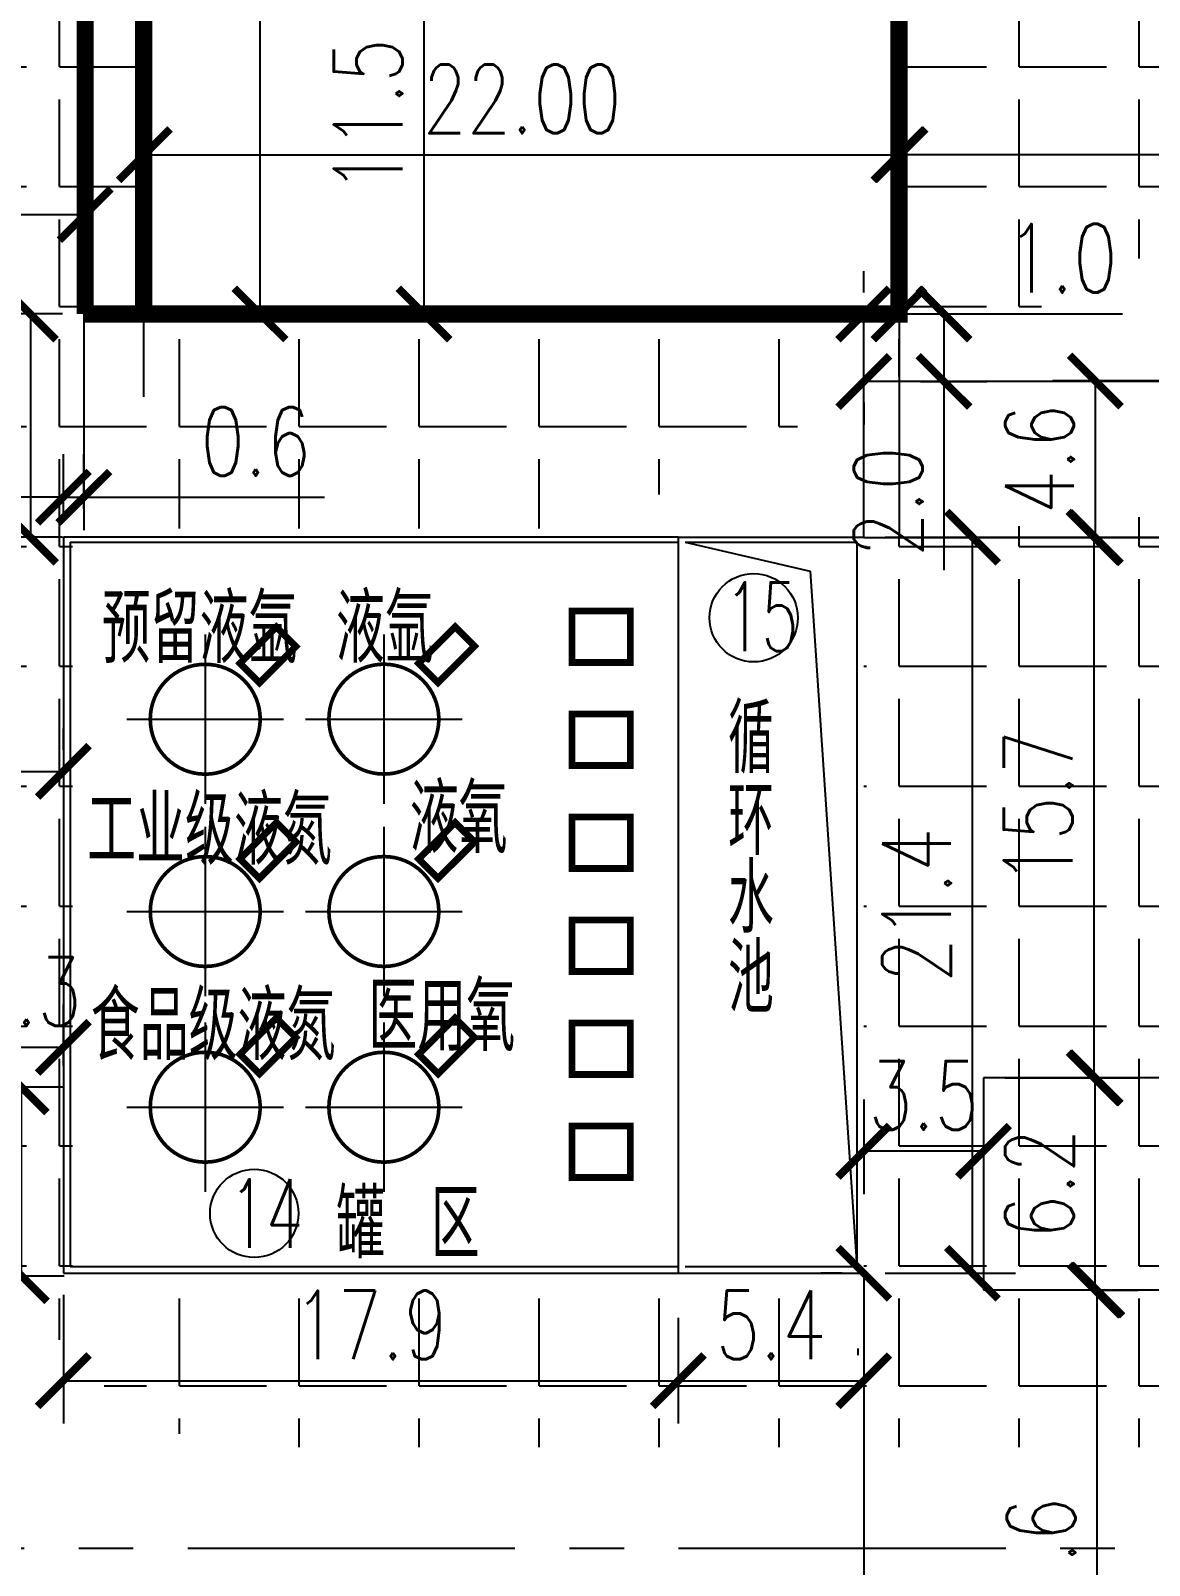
# Model space of a CAD drawing. Header units: millimetres. Extents: x 397874 to 6871063, y -8 to 5775840.
# Drawn here: x 429080.59 to 429113.15, y 2812818.61 to 2812863.3 of the extents above; entities that cross this region are included whole.
import ezdxf

# ---------------------------------------------------------------- set-up
doc = ezdxf.new("R2010")
doc.units = ezdxf.units.MM
doc.header["$LTSCALE"] = 1000
doc.linetypes.add('CENTER2', pattern=[28.575, 19.05, -3.175, 3.175, -3.175])
doc.linetypes.add('CONTINOUS', pattern=[0])
doc.layers.add('_TCH_MASK', color=7, linetype='Continuous')
doc.layers.add('GRASST', color=62, linetype='Continuous')
doc.styles.add('dxfs', font='txt.shx', dxfattribs={"width": 0.7, "bigfont": 'dxfs.shx'})
doc.styles.add('HZTXT', font='txt.shx', dxfattribs={"width": 0.75, "bigfont": 'hzdx.shx'})
doc.dimstyles.new('ISO-25', dxfattribs={"dimtxt": 2, "dimasz": 0.75, "dimexe": 1.25, "dimexo": 0.625, "dimtad": 1, "dimdec": 1, "dimdsep": 46, "dimtxsty": 'HZTXT', "dimblk": 'ARCHTICK', "dimcen": 2.5, "dimadec": 0, "dimazin": 0, "dimtfac": 1, "dimtdec": 1, "dimtmove": 0, "dimatfit": 3, "dimldrblk": 'ARCHTICK', "dimfxl": 1, "dimarcsym": 0})

# ---------------------------------------------------------------- blocks, each defined once
blk = doc.blocks.new('_ArchTick')
at = {"color": 0, "linetype": 'ByBlock', "const_width": 0.15}
blk.add_lwpolyline([(-0.5, -0.5), (0.5, 0.5)], dxfattribs=at)
blk = doc.blocks.new('*D681')
at = {"color": 0, "linetype": 'CONTINOUS', "lineweight": -2, "transparency": 16777216}
for p, q in [((429083.895, 2812859.713), (429083.895, 2812858.443)), ((429083.895, 2812859.693), (429105.895, 2812859.693)), ((429105.895, 2812859.713), (429105.895, 2812858.443))]:
    blk.add_line(p, q, dxfattribs=at)
at = {"layer": 'Defpoints', "color": 0, "linetype": 'CONTINOUS', "transparency": 16777216}
for p in [(429083.895, 2812860.338), (429105.895, 2812860.338), (429105.895, 2812859.693)]:
    blk.add_point(p, dxfattribs=at)
at = {"color": 0, "linetype": 'CONTINOUS', "lineweight": -2, "transparency": 16777216, "xscale": 1.5, "yscale": 1.5, "zscale": 1.5, "rotation": 180}
blk.add_blockref('_ArchTick', (429083.895, 2812859.693), dxfattribs=at)
at = {"color": 0, "linetype": 'CONTINOUS', "lineweight": -2, "transparency": 16777216, "xscale": 1.5, "yscale": 1.5, "zscale": 1.5}
blk.add_blockref('_ArchTick', (429105.895, 2812859.693), dxfattribs=at)
at = {"color": 0, "linetype": 'CONTINOUS', "transparency": 16777216, "insert": (429094.895, 2812861.318), "char_height": 2, "attachment_point": 5, "style": 'HZTXT'}
blk.add_mtext('22.00', dxfattribs=at)
blk = doc.blocks.new('_None')
blk = doc.blocks.new('*D682')
at = {"color": 0, "linetype": 'CONTINOUS', "lineweight": -2, "transparency": 16777216}
for p, q in [((429086.642, 2812878.053), (429086.017, 2812878.053)), ((429087.267, 2812855.053), (429087.267, 2812878.053)), ((429083.557, 2812855.053), (429088.517, 2812855.053))]:
    blk.add_line(p, q, dxfattribs=at)
at = {"layer": 'Defpoints', "color": 0, "linetype": 'CONTINOUS', "transparency": 16777216}
for p in [(429087.267, 2812878.053), (429087.267, 2812878.053), (429082.932, 2812855.053)]:
    blk.add_point(p, dxfattribs=at)
at = {"color": 0, "linetype": 'CONTINOUS', "lineweight": -2, "transparency": 16777216, "xscale": 1.5, "yscale": 1.5, "zscale": 1.5}
for p, rotation in [((429087.267, 2812878.053), 90), ((429087.267, 2812855.053), 270)]:
    blk.add_blockref('_ArchTick', p, dxfattribs=dict(at, rotation=rotation))
at = {"color": 0, "linetype": 'CONTINOUS', "transparency": 16777216, "insert": (429085.642, 2812866.553), "char_height": 2, "attachment_point": 5, "rotation": 90, "style": 'HZTXT'}
blk.add_mtext('23.00', dxfattribs=at)
blk = doc.blocks.new('*D687')
at = {"color": 0, "linetype": 'CONTINOUS', "lineweight": -2, "transparency": 16777216}
for p, q in [((429105.867, 2812857.318), (429105.867, 2812860.943)), ((429130.867, 2812857.318), (429130.867, 2812860.943)), ((429130.867, 2812859.693), (429105.867, 2812859.693))]:
    blk.add_line(p, q, dxfattribs=at)
at = {"layer": 'Defpoints', "color": 0, "linetype": 'CONTINOUS', "transparency": 16777216}
for p in [(429105.867, 2812859.693), (429105.867, 2812856.693), (429130.867, 2812856.693)]:
    blk.add_point(p, dxfattribs=at)
at = {"color": 0, "linetype": 'CONTINOUS', "lineweight": -2, "transparency": 16777216, "xscale": 1.5, "yscale": 1.5, "zscale": 1.5}
for p, rotation in [((429105.867, 2812859.693), 180.0000000021344), ((429130.867, 2812859.693), 2.134452614654947e-09)]:
    blk.add_blockref('_ArchTick', p, dxfattribs=dict(at, rotation=rotation))
at = {"color": 0, "linetype": 'CONTINOUS', "transparency": 16777216, "insert": (429118.367, 2812861.318), "char_height": 2, "attachment_point": 5, "rotation": 0, "style": 'HZTXT'}
blk.add_mtext('25.00', dxfattribs=at)
blk = doc.blocks.new('*D700')
at = {"color": 0, "linetype": 'CONTINOUS', "lineweight": -2, "transparency": 16777216}
for p, q in [((429093.253, 2812866.602), (429090.785, 2812866.602)), ((429092.035, 2812866.602), (429092.035, 2812855.053)), ((429093.253, 2812855.053), (429090.785, 2812855.053))]:
    blk.add_line(p, q, dxfattribs=at)
at = {"layer": 'Defpoints', "color": 0, "linetype": 'CONTINOUS', "transparency": 16777216}
for p in [(429093.878, 2812866.602), (429092.035, 2812855.053), (429093.878, 2812855.053)]:
    blk.add_point(p, dxfattribs=at)
at = {"color": 0, "linetype": 'CONTINOUS', "lineweight": -2, "transparency": 16777216, "xscale": 1.5, "yscale": 1.5, "zscale": 1.5}
for p, rotation in [((429092.035, 2812866.602), 90), ((429092.035, 2812855.053), 270)]:
    blk.add_blockref('_ArchTick', p, dxfattribs=dict(at, rotation=rotation))
at = {"color": 0, "linetype": 'CONTINOUS', "transparency": 16777216, "insert": (429090.41, 2812860.828), "char_height": 2, "attachment_point": 5, "rotation": 90, "style": 'HZTXT'}
blk.add_mtext('11.5', dxfattribs=at)
blk = doc.blocks.new('*D885')
at = {"color": 0, "linetype": 'CONTINOUS', "lineweight": -2, "transparency": 16777216}
for p, q in [((429111.302, 2812832.805), (429112.826, 2812832.805)), ((429111.576, 2812826.622), (429111.576, 2812832.805)), ((429111.626, 2812826.622), (429112.826, 2812826.622))]:
    blk.add_line(p, q, dxfattribs=at)
at = {"layer": 'Defpoints', "color": 0, "linetype": 'CONTINOUS', "transparency": 16777216}
for p in [(429110.677, 2812832.805), (429111.576, 2812832.805), (429111.001, 2812826.622)]:
    blk.add_point(p, dxfattribs=at)
at = {"color": 0, "linetype": 'CONTINOUS', "lineweight": -2, "transparency": 16777216, "xscale": 1.5, "yscale": 1.5, "zscale": 1.5}
for p, rotation in [((429111.576, 2812832.805), 90), ((429111.576, 2812826.622), 270)]:
    blk.add_blockref('_ArchTick', p, dxfattribs=dict(at, rotation=rotation))
at = {"color": 0, "linetype": 'CONTINOUS', "transparency": 16777216, "insert": (429109.951, 2812829.714), "char_height": 2, "attachment_point": 5, "rotation": 90, "style": 'HZTXT'}
blk.add_mtext('6.2', dxfattribs=at)
blk = doc.blocks.new('*D907')
at = {"color": 0, "linetype": 'CONTINOUS', "lineweight": -2, "transparency": 16777216}
for p, q in [((429079.39, 2812833.379), (429079.39, 2812834.944)), ((429081.539, 2812833.168), (429081.539, 2812834.944)), ((429079.39, 2812833.694), (429081.539, 2812833.694))]:
    blk.add_line(p, q, dxfattribs=at)
at = {"layer": 'Defpoints', "color": 0, "linetype": 'CONTINOUS', "transparency": 16777216}
for p in [(429081.539, 2812833.694), (429079.39, 2812832.754), (429081.539, 2812832.543)]:
    blk.add_point(p, dxfattribs=at)
at = {"color": 0, "linetype": 'CONTINOUS', "lineweight": -2, "transparency": 16777216, "xscale": 1.5, "yscale": 1.5, "zscale": 1.5, "rotation": 180}
blk.add_blockref('_ArchTick', (429079.39, 2812833.694), dxfattribs=at)
at = {"color": 0, "linetype": 'CONTINOUS', "lineweight": -2, "transparency": 16777216, "xscale": 1.5, "yscale": 1.5, "zscale": 1.5}
blk.add_blockref('_ArchTick', (429081.539, 2812833.694), dxfattribs=at)
at = {"color": 0, "linetype": 'CONTINOUS', "transparency": 16777216, "insert": (429080.464, 2812835.319), "char_height": 2, "attachment_point": 5, "style": 'HZTXT'}
blk.add_mtext('2.3', dxfattribs=at)
blk = doc.blocks.new('*D908')
at = {"color": 0, "linetype": 'CONTINOUS', "lineweight": -2, "transparency": 16777216}
for p, q in [((429079.163, 2812832.543), (429081.564, 2812832.543)), ((429080.314, 2812832.543), (429080.314, 2812827.043)), ((429079.561, 2812827.043), (429081.564, 2812827.043))]:
    blk.add_line(p, q, dxfattribs=at)
at = {"layer": 'Defpoints', "color": 0, "linetype": 'CONTINOUS', "transparency": 16777216}
for p in [(429078.538, 2812832.543), (429078.936, 2812827.043), (429080.314, 2812827.043)]:
    blk.add_point(p, dxfattribs=at)
at = {"color": 0, "linetype": 'CONTINOUS', "lineweight": -2, "transparency": 16777216, "xscale": 1.5, "yscale": 1.5, "zscale": 1.5}
for p, rotation in [((429080.314, 2812832.543), 90), ((429080.314, 2812827.043), 270)]:
    blk.add_blockref('_ArchTick', p, dxfattribs=dict(at, rotation=rotation))
at = {"color": 0, "linetype": 'CONTINOUS', "transparency": 16777216, "insert": (429078.689, 2812829.793), "char_height": 2, "attachment_point": 5, "rotation": 90, "style": 'HZTXT'}
blk.add_mtext('5.5', dxfattribs=at)
blk = doc.blocks.new('*D915')
at = {"color": 0, "linetype": 'CONTINOUS', "lineweight": -2, "transparency": 16777216}
for p, q in [((429099.439, 2812825.6), (429099.439, 2812822.733)), ((429104.839, 2812825.6), (429104.839, 2812822.733)), ((429099.439, 2812823.983), (429104.839, 2812823.983))]:
    blk.add_line(p, q, dxfattribs=at)
at = {"layer": 'Defpoints', "color": 0, "linetype": 'CONTINOUS', "transparency": 16777216}
for p in [(429099.439, 2812826.225), (429104.839, 2812826.225), (429104.839, 2812823.983)]:
    blk.add_point(p, dxfattribs=at)
at = {"color": 0, "linetype": 'CONTINOUS', "lineweight": -2, "transparency": 16777216, "xscale": 1.5, "yscale": 1.5, "zscale": 1.5, "rotation": 180}
blk.add_blockref('_ArchTick', (429099.439, 2812823.983), dxfattribs=at)
at = {"color": 0, "linetype": 'CONTINOUS', "lineweight": -2, "transparency": 16777216, "xscale": 1.5, "yscale": 1.5, "zscale": 1.5}
blk.add_blockref('_ArchTick', (429104.839, 2812823.983), dxfattribs=at)
at = {"color": 0, "linetype": 'CONTINOUS', "transparency": 16777216, "insert": (429102.139, 2812825.608), "char_height": 2, "attachment_point": 5, "style": 'HZTXT'}
blk.add_mtext('5.4', dxfattribs=at)
blk = doc.blocks.new('*D916')
at = {"color": 0, "linetype": 'CONTINOUS', "lineweight": -2, "transparency": 16777216}
for p, q in [((429105.464, 2812848.553), (429109.252, 2812848.553)), ((429108.002, 2812827.113), (429108.002, 2812848.553)), ((429105.464, 2812827.113), (429109.252, 2812827.113))]:
    blk.add_line(p, q, dxfattribs=at)
at = {"layer": 'Defpoints', "color": 0, "linetype": 'CONTINOUS', "transparency": 16777216}
for p in [(429104.839, 2812848.553), (429108.002, 2812848.553), (429104.839, 2812827.113)]:
    blk.add_point(p, dxfattribs=at)
at = {"color": 0, "linetype": 'CONTINOUS', "lineweight": -2, "transparency": 16777216, "xscale": 1.5, "yscale": 1.5, "zscale": 1.5}
for p, rotation in [((429108.002, 2812848.553), 90), ((429108.002, 2812827.113), 270)]:
    blk.add_blockref('_ArchTick', p, dxfattribs=dict(at, rotation=rotation))
at = {"color": 0, "linetype": 'CONTINOUS', "transparency": 16777216, "insert": (429106.377, 2812837.833), "char_height": 2, "attachment_point": 5, "rotation": 90, "style": 'HZTXT'}
blk.add_mtext('21.4', dxfattribs=at)
blk = doc.blocks.new('*D917')
at = {"color": 0, "linetype": 'CONTINOUS', "lineweight": -2, "transparency": 16777216}
for p, q in [((429081.539, 2812849.178), (429081.539, 2812850.968)), ((429082.139, 2812849.378), (429082.139, 2812850.968)), ((429081.539, 2812849.718), (429080.039, 2812849.718)), ((429081.539, 2812849.718), (429082.139, 2812849.718)), ((429082.139, 2812849.718), (429089.139, 2812849.718))]:
    blk.add_line(p, q, dxfattribs=at)
at = {"layer": 'Defpoints', "color": 0, "linetype": 'CONTINOUS', "transparency": 16777216}
for p in [(429082.139, 2812849.718), (429082.139, 2812848.753), (429081.539, 2812848.553)]:
    blk.add_point(p, dxfattribs=at)
at = {"color": 0, "linetype": 'CONTINOUS', "lineweight": -2, "transparency": 16777216, "xscale": 1.5, "yscale": 1.5, "zscale": 1.5}
blk.add_blockref('_ArchTick', (429081.539, 2812849.718), dxfattribs=at)
at = {"color": 0, "linetype": 'CONTINOUS', "lineweight": -2, "transparency": 16777216, "xscale": 1.5, "yscale": 1.5, "zscale": 1.5, "rotation": 180}
blk.add_blockref('_ArchTick', (429082.139, 2812849.718), dxfattribs=at)
at = {"color": 0, "linetype": 'CONTINOUS', "transparency": 16777216, "insert": (429087.139, 2812851.343), "char_height": 2, "attachment_point": 5, "style": 'HZTXT'}
blk.add_mtext('0.6', dxfattribs=at)
blk = doc.blocks.new('*D918')
at = {"color": 0, "linetype": 'CONTINOUS', "lineweight": -2, "transparency": 16777216}
for p, q in [((429081.514, 2812855.053), (429079.329, 2812855.053)), ((429080.579, 2812855.053), (429080.579, 2812848.553)), ((429081.514, 2812848.553), (429079.329, 2812848.553))]:
    blk.add_line(p, q, dxfattribs=at)
at = {"layer": 'Defpoints', "color": 0, "linetype": 'CONTINOUS', "transparency": 16777216}
for p in [(429082.139, 2812855.053), (429080.579, 2812848.553), (429082.139, 2812848.553)]:
    blk.add_point(p, dxfattribs=at)
at = {"color": 0, "linetype": 'CONTINOUS', "lineweight": -2, "transparency": 16777216, "xscale": 1.5, "yscale": 1.5, "zscale": 1.5}
for p, rotation in [((429080.579, 2812855.053), 90), ((429080.579, 2812848.553), 270)]:
    blk.add_blockref('_ArchTick', p, dxfattribs=dict(at, rotation=rotation))
at = {"color": 0, "linetype": 'CONTINOUS', "transparency": 16777216, "insert": (429078.954, 2812851.803), "char_height": 2, "attachment_point": 5, "rotation": 90, "style": 'HZTXT'}
blk.add_mtext('6.5', dxfattribs=at)
blk = doc.blocks.new('*D921')
at = {"color": 0, "linetype": 'CONTINOUS', "lineweight": -2, "transparency": 16777216}
for p, q in [((429066.455, 2812842.355), (429066.455, 2812842.98)), ((429081.539, 2812842.355), (429081.539, 2812842.98)), ((429066.455, 2812841.73), (429081.539, 2812841.73))]:
    blk.add_line(p, q, dxfattribs=at)
at = {"layer": 'Defpoints', "color": 0, "linetype": 'CONTINOUS', "transparency": 16777216}
for p in [(429066.455, 2812841.73), (429081.539, 2812841.73), (429081.539, 2812841.73)]:
    blk.add_point(p, dxfattribs=at)
at = {"color": 0, "linetype": 'CONTINOUS', "lineweight": -2, "transparency": 16777216, "xscale": 1.5, "yscale": 1.5, "zscale": 1.5, "rotation": 180}
blk.add_blockref('_ArchTick', (429066.455, 2812841.73), dxfattribs=at)
at = {"color": 0, "linetype": 'CONTINOUS', "lineweight": -2, "transparency": 16777216, "xscale": 1.5, "yscale": 1.5, "zscale": 1.5}
blk.add_blockref('_ArchTick', (429081.539, 2812841.73), dxfattribs=at)
at = {"color": 0, "linetype": 'CONTINOUS', "transparency": 16777216, "insert": (429073.997, 2812843.355), "char_height": 2, "attachment_point": 5, "style": 'HZTXT'}
blk.add_mtext('15.15', dxfattribs=at)
blk = doc.blocks.new('*D922')
at = {"color": 0, "linetype": 'CONTINOUS', "lineweight": -2, "transparency": 16777216}
for p, q in [((429066.463, 2812856.077), (429066.463, 2812859.201)), ((429082.175, 2812856.077), (429082.175, 2812859.201)), ((429066.463, 2812857.951), (429082.175, 2812857.951))]:
    blk.add_line(p, q, dxfattribs=at)
at = {"layer": 'Defpoints', "color": 0, "linetype": 'CONTINOUS', "transparency": 16777216}
for p in [(429082.175, 2812857.951), (429066.463, 2812855.452), (429082.175, 2812855.452)]:
    blk.add_point(p, dxfattribs=at)
at = {"color": 0, "linetype": 'CONTINOUS', "lineweight": -2, "transparency": 16777216, "xscale": 1.5, "yscale": 1.5, "zscale": 1.5, "rotation": 180}
blk.add_blockref('_ArchTick', (429066.463, 2812857.951), dxfattribs=at)
at = {"color": 0, "linetype": 'CONTINOUS', "lineweight": -2, "transparency": 16777216, "xscale": 1.5, "yscale": 1.5, "zscale": 1.5}
blk.add_blockref('_ArchTick', (429082.175, 2812857.951), dxfattribs=at)
at = {"color": 0, "linetype": 'CONTINOUS', "transparency": 16777216, "insert": (429074.319, 2812859.576), "char_height": 2, "attachment_point": 5, "style": 'HZTXT'}
blk.add_mtext('15.75', dxfattribs=at)
blk = doc.blocks.new('*D923')
at = {"color": 0, "linetype": 'CONTINOUS', "lineweight": -2, "transparency": 16777216}
for p, q in [((429081.539, 2812826.488), (429081.539, 2812822.733)), ((429099.439, 2812825.818), (429099.439, 2812822.733)), ((429081.539, 2812823.983), (429099.439, 2812823.983))]:
    blk.add_line(p, q, dxfattribs=at)
at = {"layer": 'Defpoints', "color": 0, "linetype": 'CONTINOUS', "transparency": 16777216}
for p in [(429081.539, 2812827.113), (429099.439, 2812826.443), (429099.439, 2812823.983)]:
    blk.add_point(p, dxfattribs=at)
at = {"color": 0, "linetype": 'CONTINOUS', "lineweight": -2, "transparency": 16777216, "xscale": 1.5, "yscale": 1.5, "zscale": 1.5, "rotation": 180}
blk.add_blockref('_ArchTick', (429081.539, 2812823.983), dxfattribs=at)
at = {"color": 0, "linetype": 'CONTINOUS', "lineweight": -2, "transparency": 16777216, "xscale": 1.5, "yscale": 1.5, "zscale": 1.5}
blk.add_blockref('_ArchTick', (429099.439, 2812823.983), dxfattribs=at)
at = {"color": 0, "linetype": 'CONTINOUS', "transparency": 16777216, "insert": (429090.489, 2812825.608), "char_height": 2, "attachment_point": 5, "style": 'HZTXT'}
blk.add_mtext('17.9', dxfattribs=at)
blk = doc.blocks.new('*D962')
at = {"color": 0, "linetype": 'CONTINOUS', "lineweight": -2, "transparency": 16777216}
for p, q in [((429130.748, 2812853.088), (429104.839, 2812853.088)), ((429104.839, 2812852.477), (429104.839, 2812851.838)), ((429130.748, 2812852.477), (429130.748, 2812851.838))]:
    blk.add_line(p, q, dxfattribs=at)
at = {"layer": 'Defpoints', "color": 0, "linetype": 'CONTINOUS', "transparency": 16777216}
for p in [(429104.839, 2812853.102), (429104.839, 2812853.088), (429130.748, 2812853.102)]:
    blk.add_point(p, dxfattribs=at)
at = {"color": 0, "linetype": 'CONTINOUS', "lineweight": -2, "transparency": 16777216, "xscale": 1.5, "yscale": 1.5, "zscale": 1.5, "rotation": 180}
blk.add_blockref('_ArchTick', (429104.839, 2812853.088), dxfattribs=at)
at = {"color": 0, "linetype": 'CONTINOUS', "lineweight": -2, "transparency": 16777216, "xscale": 1.5, "yscale": 1.5, "zscale": 1.5}
blk.add_blockref('_ArchTick', (429130.748, 2812853.088), dxfattribs=at)
at = {"color": 0, "linetype": 'CONTINOUS', "transparency": 16777216, "insert": (429117.794, 2812854.713), "char_height": 2, "attachment_point": 5, "style": 'HZTXT'}
blk.add_mtext('25.9', dxfattribs=at)
blk = doc.blocks.new('*D963')
at = {"color": 0, "linetype": 'CONTINOUS', "lineweight": -2, "transparency": 16777216}
for p, q in [((429104.839, 2812855.678), (429104.839, 2812856.303)), ((429105.867, 2812855.678), (429105.867, 2812856.303)), ((429104.839, 2812855.053), (429103.339, 2812855.053)), ((429104.839, 2812855.053), (429105.867, 2812855.053)), ((429105.867, 2812855.053), (429112.367, 2812855.053))]:
    blk.add_line(p, q, dxfattribs=at)
at = {"layer": 'Defpoints', "color": 0, "linetype": 'CONTINOUS', "transparency": 16777216}
for p in [(429104.839, 2812855.053), (429105.867, 2812855.053), (429105.867, 2812855.053)]:
    blk.add_point(p, dxfattribs=at)
at = {"color": 0, "linetype": 'CONTINOUS', "lineweight": -2, "transparency": 16777216, "xscale": 1.5, "yscale": 1.5, "zscale": 1.5}
blk.add_blockref('_ArchTick', (429104.839, 2812855.053), dxfattribs=at)
at = {"color": 0, "linetype": 'CONTINOUS', "lineweight": -2, "transparency": 16777216, "xscale": 1.5, "yscale": 1.5, "zscale": 1.5, "rotation": 180}
blk.add_blockref('_ArchTick', (429105.867, 2812855.053), dxfattribs=at)
at = {"color": 0, "linetype": 'CONTINOUS', "transparency": 16777216, "insert": (429110.617, 2812856.678), "char_height": 2, "attachment_point": 5, "style": 'HZTXT'}
blk.add_mtext('1.0', dxfattribs=at)
blk = doc.blocks.new('*D964')
at = {"color": 0, "linetype": 'CONTINOUS', "lineweight": -2, "transparency": 16777216}
for p, q in [((429106.492, 2812855.053), (429108.424, 2812855.053)), ((429107.174, 2812855.053), (429107.174, 2812853.088)), ((429106.492, 2812853.088), (429108.424, 2812853.088)), ((429107.174, 2812853.088), (429107.174, 2812847.588))]:
    blk.add_line(p, q, dxfattribs=at)
at = {"layer": 'Defpoints', "color": 0, "linetype": 'CONTINOUS', "transparency": 16777216}
for p in [(429105.867, 2812855.053), (429105.867, 2812853.088), (429107.174, 2812853.088)]:
    blk.add_point(p, dxfattribs=at)
at = {"color": 0, "linetype": 'CONTINOUS', "lineweight": -2, "transparency": 16777216, "xscale": 1.5, "yscale": 1.5, "zscale": 1.5}
for p, rotation in [((429107.174, 2812855.053), 90), ((429107.174, 2812853.088), 270)]:
    blk.add_blockref('_ArchTick', p, dxfattribs=dict(at, rotation=rotation))
at = {"color": 0, "linetype": 'CONTINOUS', "transparency": 16777216, "insert": (429105.549, 2812849.588), "char_height": 2, "attachment_point": 5, "rotation": 90, "style": 'HZTXT'}
blk.add_mtext('2.0', dxfattribs=at)
blk = doc.blocks.new('*D966')
at = {"color": 0, "linetype": 'CONTINOUS', "lineweight": -2, "transparency": 16777216}
for p, q in [((429104.839, 2812832.179), (429104.839, 2812829.416)), ((429108.325, 2812832.179), (429108.325, 2812829.416)), ((429108.325, 2812830.666), (429104.839, 2812830.666))]:
    blk.add_line(p, q, dxfattribs=at)
at = {"layer": 'Defpoints', "color": 0, "linetype": 'CONTINOUS', "transparency": 16777216}
for p in [(429104.839, 2812832.804), (429108.325, 2812832.804), (429104.839, 2812830.666)]:
    blk.add_point(p, dxfattribs=at)
at = {"color": 0, "linetype": 'CONTINOUS', "lineweight": -2, "transparency": 16777216, "xscale": 1.5, "yscale": 1.5, "zscale": 1.5, "rotation": 180}
blk.add_blockref('_ArchTick', (429104.839, 2812830.666), dxfattribs=at)
at = {"color": 0, "linetype": 'CONTINOUS', "lineweight": -2, "transparency": 16777216, "xscale": 1.5, "yscale": 1.5, "zscale": 1.5}
blk.add_blockref('_ArchTick', (429108.325, 2812830.666), dxfattribs=at)
at = {"color": 0, "linetype": 'CONTINOUS', "transparency": 16777216, "insert": (429106.582, 2812832.291), "char_height": 2, "attachment_point": 5, "style": 'HZTXT'}
blk.add_mtext('3.5', dxfattribs=at)
blk = doc.blocks.new('*D988')
at = {"color": 0, "linetype": 'CONTINOUS', "lineweight": -2, "transparency": 16777216}
for p, q in [((429104.214, 2812827.113), (429103.589, 2812827.113)), ((429104.839, 2812827.113), (429104.839, 2812805.002)), ((429104.214, 2812805.002), (429103.589, 2812805.002))]:
    blk.add_line(p, q, dxfattribs=at)
at = {"layer": 'Defpoints', "color": 0, "linetype": 'CONTINOUS', "transparency": 16777216}
for p in [(429104.839, 2812827.113), (429104.839, 2812805.002), (429104.839, 2812805.002)]:
    blk.add_point(p, dxfattribs=at)
at = {"color": 0, "linetype": 'CONTINOUS', "lineweight": -2, "transparency": 16777216, "xscale": 1.5, "yscale": 1.5, "zscale": 1.5}
for p, rotation in [((429104.839, 2812827.113), 90), ((429104.839, 2812805.002), 270)]:
    blk.add_blockref('_ArchTick', p, dxfattribs=dict(at, rotation=rotation))
at = {"color": 0, "linetype": 'CONTINOUS', "transparency": 16777216, "insert": (429103.214, 2812816.057), "char_height": 2, "attachment_point": 5, "rotation": 90, "style": 'HZTXT'}
blk.add_mtext('22.1', dxfattribs=at)
blk = doc.blocks.new('*D989')
at = {"color": 0, "linetype": 'CONTINOUS', "lineweight": -2, "transparency": 16777216}
for p, q in [((429111.001, 2812826.622), (429110.376, 2812826.622)), ((429111.626, 2812826.622), (429111.626, 2812805.002)), ((429112.251, 2812805.002), (429112.876, 2812805.002))]:
    blk.add_line(p, q, dxfattribs=at)
at = {"layer": 'Defpoints', "color": 0, "linetype": 'CONTINOUS', "transparency": 16777216}
for p in [(429111.626, 2812826.622), (429111.626, 2812805.002), (429111.626, 2812805.002)]:
    blk.add_point(p, dxfattribs=at)
at = {"color": 0, "linetype": 'CONTINOUS', "lineweight": -2, "transparency": 16777216, "xscale": 1.5, "yscale": 1.5, "zscale": 1.5}
for p, rotation in [((429111.626, 2812826.622), 90), ((429111.626, 2812805.002), 270)]:
    blk.add_blockref('_ArchTick', p, dxfattribs=dict(at, rotation=rotation))
at = {"color": 0, "linetype": 'CONTINOUS', "transparency": 16777216, "insert": (429110.001, 2812818.336), "char_height": 2, "attachment_point": 5, "rotation": 90, "style": 'HZTXT'}
blk.add_mtext('21.6', dxfattribs=at)
blk = doc.blocks.new('*D990')
at = {"color": 0, "linetype": 'CONTINOUS', "lineweight": -2, "transparency": 16777216}
for p, q in [((429108.95, 2812848.553), (429112.791, 2812848.553)), ((429111.541, 2812832.805), (429111.541, 2812848.553)), ((429108.95, 2812832.805), (429112.791, 2812832.805))]:
    blk.add_line(p, q, dxfattribs=at)
at = {"layer": 'Defpoints', "color": 0, "linetype": 'CONTINOUS', "transparency": 16777216}
for p in [(429108.325, 2812848.553), (429111.541, 2812848.553), (429108.325, 2812832.805)]:
    blk.add_point(p, dxfattribs=at)
at = {"color": 0, "linetype": 'CONTINOUS', "lineweight": -2, "transparency": 16777216, "xscale": 1.5, "yscale": 1.5, "zscale": 1.5}
for p, rotation in [((429111.541, 2812848.553), 90), ((429111.541, 2812832.805), 270)]:
    blk.add_blockref('_ArchTick', p, dxfattribs=dict(at, rotation=rotation))
at = {"color": 0, "linetype": 'CONTINOUS', "transparency": 16777216, "insert": (429109.916, 2812840.679), "char_height": 2, "attachment_point": 5, "rotation": 90, "style": 'HZTXT'}
blk.add_mtext('15.7', dxfattribs=at)
blk = doc.blocks.new('*D991')
at = {"color": 0, "linetype": 'CONTINOUS', "lineweight": -2, "transparency": 16777216}
for p, q in [((429130.242, 2812853.102), (429110.332, 2812853.102)), ((429111.582, 2812848.539), (429111.582, 2812853.102)), ((429130.242, 2812848.539), (429110.332, 2812848.539))]:
    blk.add_line(p, q, dxfattribs=at)
at = {"layer": 'Defpoints', "color": 0, "linetype": 'CONTINOUS', "transparency": 16777216}
for p in [(429111.582, 2812853.102), (429130.867, 2812853.102), (429130.867, 2812848.539)]:
    blk.add_point(p, dxfattribs=at)
at = {"color": 0, "linetype": 'CONTINOUS', "lineweight": -2, "transparency": 16777216, "xscale": 1.5, "yscale": 1.5, "zscale": 1.5}
for p, rotation in [((429111.582, 2812853.102), 90), ((429111.582, 2812848.539), 270)]:
    blk.add_blockref('_ArchTick', p, dxfattribs=dict(at, rotation=rotation))
at = {"color": 0, "linetype": 'CONTINOUS', "transparency": 16777216, "insert": (429109.957, 2812850.821), "char_height": 2, "attachment_point": 5, "rotation": 90, "style": 'HZTXT'}
blk.add_mtext('4.6', dxfattribs=at)

msp = doc.modelspace()

# ---------------------------------------------------------------- hatches: boundary and pattern name
at = {"linetype": 'CONTINOUS'}
h = msp.add_hatch(dxfattribs=at)
h.set_pattern_fill('GRASS', color=3, scale=0.054, style=0)
h.set_pattern_definition([(90, (428986.6436, 2812723.6871), (-0.969867, 0.969867), [0.257175, -1.682559]), (45, (428986.6436, 2812723.6871), (-0.9698677, 0.9698677), [0.257175, -1.114425]), (135, (428986.6436, 2812723.6871), (-0.9698677, -0.9698677), [0.257175, -1.114425])])
edge = h.paths.add_edge_path()
edge.add_line((428996.534, 2812984.894), (429007.751, 2812986.572))
edge.add_arc((428245.5, 2812967.568), 762.487, 0.233679, 1.428202, ccw=False)
edge.add_line((429007.981, 2812970.678), (429010.393, 2812757.703))
edge.add_arc((429028.392, 2812757.891), 18, 180.5985, 268.1597)
edge.add_line((429027.814, 2812739.9), (429168.81, 2812735.37))
edge.add_arc((429182.64, 2812620.562), 115.638, 87.64632, 96.86841, ccw=False)
edge.add_line((429187.389, 2812736.102), (429187.391, 2812858.041))
edge.add_arc((425829.037, 2812780.795), 3359.242, 1.317645, 1.469012)
edge.add_line((429187.175, 2812866.913), (429187.032, 2812877.852))
edge.add_line((429187.032, 2812877.852), (429191.391, 2812878.102))
edge.add_line((429191.391, 2812878.102), (429191.395, 2812730.731))
edge.add_line((429191.395, 2812730.731), (429255.258, 2812727.933))
edge.add_line((429255.258, 2812727.933), (429255.258, 2812723.687))
edge.add_line((429255.258, 2812723.687), (429168.385, 2812728.376))
edge.add_line((429168.385, 2812728.376), (429129.36, 2812730.11))
edge.add_line((429129.36, 2812730.11), (429091.518, 2812731.731))
edge.add_line((429091.518, 2812731.731), (429068.655, 2812732.74))
edge.add_line((429068.655, 2812732.74), (428995.964, 2812736.193))
edge.add_arc((428996.365, 2812744.639), 8.455, 181.2844, 267.2807, ccw=False)
edge.add_line((428987.912, 2812744.449), (428988.493, 2812805.44))
edge.add_line((428988.493, 2812805.44), (428987.758, 2812883.63))
edge.add_line((428987.758, 2812883.63), (428987.248, 2812934.771))
edge.add_line((428987.248, 2812934.771), (428986.762, 2812983.747))
edge.add_line((428986.762, 2812983.747), (428996.534, 2812984.894))
h = msp.add_hatch(dxfattribs=at)
h.set_pattern_fill('ANGLE', color=252, scale=0.5, style=0)
h.set_pattern_definition([(360, (-303.9914, -531.6), (-3e-12, 3.4925), [2.54, -0.9525]), (90, (-303.9914, -531.6), (-3.4925, -3e-12), [2.54, -0.9525])])
edge = h.paths.add_edge_path()
edge.add_line((429085.873, 2812822.052), (429169.39, 2812822.052))
edge.add_arc((429169.39, 2812834.052), 12, 270, 359.9987)
edge.add_line((429181.39, 2812834.052), (429181.391, 2812857.885))
edge.add_arc((429169.387, 2812857.885), 12.004, 359.9987, 420.8714)
edge.add_arc((429183.618, 2812883.424), 17.232, 178.5328, 240.8714, ccw=False)
edge.add_line((429166.392, 2812883.865), (429166.392, 2812904.114))
edge.add_arc((429154.392, 2812904.114), 12, 359.9987, 449.9999)
edge.add_line((429154.392, 2812916.114), (429077.872, 2812917.879))
edge.add_arc((429020.191, 2812912.971), 57.889, -4.98366, 4.86336, ccw=False)
edge.add_line((429077.323, 2812907.942), (429079.39, 2812832.754))
edge.add_arc((429089.03, 2812831.279), 9.753, 171.3014, 251.1119)
edge = h.paths.add_edge_path(flags=16)
edge.add_line((429104.839, 2812848.539), (429104.839, 2812827.113))
edge.add_line((429081.81, 2812826.913), (429104.839, 2812827.113))
edge.add_line((429081.81, 2812848.801), (429081.81, 2812826.913))
edge.add_line((429096.867, 2812848.801), (429081.81, 2812848.801))
edge.add_line((429156.392, 2812878.102), (429105.878, 2812878.102))
edge.add_line((429105.878, 2812855.102), (429105.878, 2812878.102))
edge.add_line((429083.878, 2812855.102), (429105.878, 2812855.102))
edge.add_line((429083.878, 2812878.102), (429083.878, 2812855.102))
edge.add_line((429156.392, 2812908.102), (429156.392, 2812878.102))
edge.add_line((429083.873, 2812908.102), (429083.873, 2812878.102))
edge.add_line((429083.873, 2812908.102), (429156.392, 2812908.102))
edge.add_line((429166.385, 2812835.054), (429130.867, 2812835.054))
edge.add_line((429166.385, 2812835.054), (429166.385, 2812853.154))
edge.add_line((429130.867, 2812835.054), (429130.867, 2812853.084))
edge.add_line((429130.867, 2812853.084), (429166.662, 2812853.108))
at = {"layer": 'GRASST'}
h = msp.add_hatch(dxfattribs=at)
h.set_pattern_fill('GRASS', color=256, scale=0.685569, angle=-100.512, style=0)
h.set_pattern_definition([(349.48798, (428814.32374, 2812641.67873), (0.56507695, 0.3881921), [0.1285442, -0.840997]), (304.48798, (428814.32374, 2812641.6787), (0.565077, 0.3881921), [0.1285442, -0.557025]), (34.48798, (428814.32374, 2812641.6787), (-0.3881921, 0.565077), [0.1285442, -0.557025])])
edge = h.paths.add_edge_path()
edge.add_line((429015.293, 2812841.754), (429015.284, 2812842.798))
edge.add_line((429024.031, 2812843.519), (429037.386, 2812841.754))
edge.add_line((429037.386, 2812841.754), (429024.031, 2812843.519))
edge.add_line((429024.031, 2812843.519), (429015.261, 2812845.292))
edge = h.paths.add_edge_path(flags=16)
edge.add_arc((429026.34, 2595507.449), 217334.306, 89.99708791, 90.00291209, ccw=False)
edge.add_arc((429026.34, 2812812.722), 31.063, 69.1697, 110.8303)

# ---------------------------------------------------------------- linework, layer by layer
at = {"color": 3, "linetype": 'CONTINOUS'}
for p, q in [((429083.875, 2812908.053), (429083.875, 2812852.645)), ((429082.139, 2812855.053), (429082.139, 2812848.753)), ((429104.839, 2812848.553), (429104.839, 2812855.053)), ((429099.439, 2812848.553), (429081.539, 2812848.553)), ((429081.539, 2812848.553), (429081.539, 2812827.113)), ((429081.739, 2812848.404), (429081.739, 2812827.313)), ((429081.739, 2812848.404), (429099.439, 2812848.404)), ((429099.439, 2812848.553), (429104.839, 2812848.553)), ((429099.439, 2812848.553), (429099.439, 2812827.113)), ((429099.639, 2812848.404), (429104.639, 2812848.404)), ((429099.639, 2812848.404), (429103.282, 2812847.559)), ((429104.639, 2812848.404), (429104.639, 2812827.313)), ((429103.282, 2812847.559), (429104.639, 2812827.313)), ((429096.344, 2812846.404), (429096.344, 2812844.904)), ((429081.739, 2812827.313), (429099.439, 2812827.313)), ((429099.639, 2812827.313), (429104.639, 2812827.313)), ((429081.539, 2812827.113), (429104.839, 2812827.113)), ((429104.667, 2812824.923), (429104.667, 2812824.73))]:
    msp.add_line(p, q, dxfattribs=at)
at = {"color": 0, "linetype": 'CONTINOUS'}
for p, q in [((429105.867, 2812855.053), (429105.867, 2812848.553)), ((429104.839, 2812848.539), (429130.867, 2812848.539))]:
    msp.add_line(p, q, dxfattribs=at)
at = {"color": 1, "linetype": 'CENTER2', "ltscale": 0.1}
for p, q in [((429085.669, 2812845.715), (429085.669, 2812840.785)), ((429090.869, 2812845.718), (429090.869, 2812840.789)), ((429083.386, 2812843.25), (429087.952, 2812843.25)), ((429088.586, 2812843.253), (429093.152, 2812843.253)), ((429085.669, 2812840.115), (429085.669, 2812835.185)), ((429090.869, 2812840.115), (429090.869, 2812835.185)), ((429083.386, 2812837.65), (429087.952, 2812837.65)), ((429088.586, 2812837.65), (429093.152, 2812837.65)), ((429085.669, 2812834.415), (429085.669, 2812829.485)), ((429090.869, 2812834.415), (429090.869, 2812829.485)), ((429083.386, 2812831.95), (429087.952, 2812831.95)), ((429088.586, 2812831.95), (429093.152, 2812831.95))]:
    msp.add_line(p, q, dxfattribs=at)
at = {"color": 6, "linetype": 'CONTINOUS'}
for p, q in [((429108.325, 2812832.805), (429108.325, 2812826.622)), ((429128.182, 2812832.804), (429108.325, 2812832.804)), ((429128.181, 2812826.621), (429108.325, 2812826.621))]:
    msp.add_line(p, q, dxfattribs=at)
at = {"color": 1, "linetype": 'CENTER2', "ltscale": 0.0005}
msp.add_line((429070.873, 2812819.102), (429184.263, 2812819.102), dxfattribs=at)
at = {"color": 3, "linetype": 'CONTINOUS'}
for points, const_width in [([(429099.639, 2812848.404), (429099.639, 2812827.313)], 0.0001), ([(429104.839, 2812848.539), (429104.839, 2812827.113)], 0.0001), ([(429096.344, 2812844.904), (429098.044, 2812844.904), (429098.044, 2812846.404), (429096.344, 2812846.404), (429096.344, 2812844.904)], 0.2), ([(429087.247, 2812844.311), (429088.308, 2812845.371), (429087.742, 2812845.937), (429086.681, 2812844.876), (429087.247, 2812844.311)], 0.2), ([(429092.447, 2812844.314), (429093.508, 2812845.375), (429092.942, 2812845.94), (429091.881, 2812844.88), (429092.447, 2812844.314)], 0.2), ([(429096.344, 2812841.904), (429098.044, 2812841.904), (429098.044, 2812843.404), (429096.344, 2812843.404), (429096.344, 2812841.904)], 0.2), ([(429087.247, 2812838.614), (429088.308, 2812839.675), (429087.742, 2812840.24), (429086.681, 2812839.18), (429087.247, 2812838.614)], 0.2), ([(429092.447, 2812838.614), (429093.508, 2812839.675), (429092.942, 2812840.24), (429091.881, 2812839.18), (429092.447, 2812838.614)], 0.2), ([(429096.344, 2812838.904), (429098.044, 2812838.904), (429098.044, 2812840.404), (429096.344, 2812840.404), (429096.344, 2812838.904)], 0.2), ([(429096.344, 2812835.904), (429098.044, 2812835.904), (429098.044, 2812837.404), (429096.344, 2812837.404), (429096.344, 2812835.904)], 0.2), ([(429087.247, 2812832.921), (429088.308, 2812833.981), (429087.742, 2812834.547), (429086.681, 2812833.487), (429087.247, 2812832.921)], 0.2), ([(429092.447, 2812832.921), (429093.508, 2812833.981), (429092.942, 2812834.547), (429091.881, 2812833.487), (429092.447, 2812832.921)], 0.2), ([(429096.344, 2812832.904), (429098.044, 2812832.904), (429098.044, 2812834.404), (429096.344, 2812834.404), (429096.344, 2812832.904)], 0.2), ([(429096.344, 2812829.904), (429098.044, 2812829.904), (429098.044, 2812831.404), (429096.344, 2812831.404), (429096.344, 2812829.904)], 0.2)]:
    msp.add_lwpolyline(points, dxfattribs=dict(at, const_width=const_width))
at = {"color": 0, "linetype": 'CONTINOUS'}
for centre in [(429101.633, 2812846.205), (429087.096, 2812828.857)]:
    msp.add_circle(centre, 1.286, dxfattribs=at)
at = {"layer": '_TCH_MASK', "color": 4, "linetype": 'CONTINOUS', "const_width": 0.5}
for points in [[(429082.175, 2812855.053), (429082.175, 2812909.754)], [(429105.867, 2812878.102), (429105.867, 2812855.053), (429083.875, 2812855.053), (429083.875, 2812878.053)], [(429083.875, 2812855.053), (429082.139, 2812855.053)]]:
    msp.add_lwpolyline(points, dxfattribs=at)
at = {"layer": '_TCH_MASK', "color": 3, "linetype": 'CONTINOUS', "const_width": 0.107}
for points in [[(429085.669, 2812841.65, -1), (429085.669, 2812844.85, -0.799546)], [(429085.669, 2812844.85, -1), (429085.669, 2812841.65, 1.999593)], [(429090.869, 2812841.653, -1), (429090.869, 2812844.853, -0.799546)], [(429090.869, 2812844.853, -1), (429090.869, 2812841.653, 1.999593)], [(429085.669, 2812836.05, -1), (429085.669, 2812839.25, -0.799546)], [(429085.669, 2812839.25, -1), (429085.669, 2812836.05, 1.999593)], [(429090.869, 2812836.05, -1), (429090.869, 2812839.25, -0.799546)], [(429090.869, 2812839.25, -1), (429090.869, 2812836.05, 1.999593)], [(429085.669, 2812830.35, -1), (429085.669, 2812833.55, -0.799546)], [(429085.669, 2812833.55, -1), (429085.669, 2812830.35, 1.999593)], [(429090.869, 2812830.35, -1), (429090.869, 2812833.55, -0.799546)], [(429090.869, 2812833.55, -1), (429090.869, 2812830.35, 1.999593)]]:
    msp.add_lwpolyline(points, format="xyb", dxfattribs=at)

# ---------------------------------------------------------------- texts
at = {"color": 0, "linetype": 'CONTINOUS', "ltscale": 10}
for s, style, width, p in [('预留液氩', 'HZTXT', 0.75, (429082.654, 2812844.886)), ('液氩 ', 'HZTXT', 0.75, (429089.473, 2812844.897)), ('15', 'dxfs', 0.625, (429100.79, 2812845.233)), ('循', 'dxfs', 0.7, (429100.889, 2812841.681)), ('液氧', 'HZTXT', 0.75, (429091.621, 2812839.353)), ('工业级液氮', 'HZTXT', 0.75, (429082.229, 2812839.015)), ('环', 'dxfs', 0.7, (429100.889, 2812839.284)), ('水', 'dxfs', 0.7, (429100.889, 2812837.031)), ('池', 'dxfs', 0.7, (429100.889, 2812834.707)), ('医用氧', 'HZTXT', 0.75, (429090.419, 2812833.586)), ('食品级液氮', 'HZTXT', 0.75, (429082.335, 2812833.321)), ('14', 'dxfs', 0.625, (429086.37, 2812827.852)), ('罐 区', 'HZTXT', 0.75, (429089.475, 2812827.546))]:
    msp.add_text(s, height=2, dxfattribs=dict(at, style=style, width=width)).set_placement(p)

# ---------------------------------------------------------------- dimensions: what is measured, and where the dimension line sits
at = {"color": 3, "linetype": 'CONTINOUS'}
for base, p1, p2, angle, override, picture, middle in [((429087.267, 2812878.053), (429082.932, 2812855.053), (429087.267, 2812878.053), 90, {"dimasz": 1.5, "dimdec": 2, "dimzin": 0, "dimldrblk": 'None'}, '*D682', (429085.642, 2812866.553)), ((429105.895, 2812859.693), (429083.895, 2812860.338), (429105.895, 2812860.338), 180, {"dimasz": 1.5, "dimdec": 2, "dimzin": 0, "dimldrblk": 'None'}, '*D681', (429094.895, 2812861.318)), ((429080.579, 2812848.553), (429082.139, 2812855.053), (429082.139, 2812848.553), 90, {"dimasz": 1.5, "dimzin": 0, "dimldrblk": 'None'}, '*D918', (429078.954, 2812851.803)), ((429107.174, 2812853.088), (429105.867, 2812855.053), (429105.867, 2812853.088), 90, {"dimasz": 1.5, "dimzin": 0, "dimldrblk": 'None'}, '*D964', (429105.549, 2812849.588)), ((429111.582, 2812853.102), (429130.867, 2812848.539), (429130.867, 2812853.102), 90, {"dimasz": 1.5, "dimzin": 0, "dimldrblk": 'None'}, '*D991', (429109.957, 2812850.821)), ((429108.002, 2812848.553), (429104.839, 2812827.113), (429104.839, 2812848.553), 90, {"dimasz": 1.5, "dimzin": 0, "dimldrblk": 'None'}, '*D916', (429106.377, 2812837.833)), ((429111.541, 2812848.553), (429108.325, 2812832.805), (429108.325, 2812848.553), 90, {"dimasz": 1.5, "dimzin": 0, "dimldrblk": 'None'}, '*D990', (429109.916, 2812840.679)), ((429111.576, 2812832.805), (429111.001, 2812826.622), (429110.677, 2812832.805), 90, {"dimasz": 1.5, "dimzin": 0, "dimldrblk": 'None'}, '*D885', (429109.951, 2812829.714)), ((429080.314, 2812827.043), (429078.538, 2812832.543), (429078.936, 2812827.043), 90, {"dimasz": 1.5, "dimzin": 0, "dimldrblk": 'None'}, '*D908', (429078.689, 2812829.793)), ((429104.839, 2812805.002), (429104.839, 2812827.113), (429104.839, 2812805.002), 90, {"dimasz": 1.5, "dimzin": 0, "dimldrblk": 'None'}, '*D988', (429103.214, 2812816.057))]:
    dim = msp.add_linear_dim(base=base, p1=p1, p2=p2, angle=angle, dimstyle='ISO-25', override=override, dxfattribs=at)
    dim.commit()
    dim.dimension.update_dxf_attribs({"geometry": picture, "text_midpoint": middle})
for p1, p2, distance, override, picture, middle in [((429093.878, 2812866.602), (429093.878, 2812855.053), -1.842, {"dimasz": 1.5, "dimzin": 0, "dimldrblk": 'None'}, '*D700', (429090.41, 2812860.828)), ((429130.867, 2812856.693), (429105.867, 2812856.693), -3, {"dimasz": 1.5, "dimdec": 2, "dimzin": 0, "dimldrblk": 'None'}, '*D687', (429118.367, 2812861.318))]:
    dim = msp.add_aligned_dim(p1=p1, p2=p2, distance=distance, dimstyle='ISO-25', override=override, dxfattribs=at)
    dim.commit()
    dim.dimension.update_dxf_attribs({"geometry": picture, "text_midpoint": middle})
for base, p1, p2, text, picture, middle in [((429082.175, 2812857.951), (429066.463, 2812855.452), (429082.175, 2812855.452), '15.75', '*D922', (429074.319, 2812859.576)), ((429081.539, 2812841.73), (429066.455, 2812841.73), (429081.539, 2812841.73), '15.15', '*D921', (429073.997, 2812843.355))]:
    dim = msp.add_linear_dim(base=base, p1=p1, p2=p2, text=text, dimstyle='ISO-25', override={"dimasz": 1.5, "dimzin": 0, "dimldrblk": 'None'}, dxfattribs=at)
    dim.commit()
    dim.dimension.update_dxf_attribs({"geometry": picture, "text_midpoint": middle})
for base, p1, p2, picture, middle in [((429105.867, 2812855.053), (429104.839, 2812855.053), (429105.867, 2812855.053), '*D963', (429110.617, 2812856.678)), ((429104.839, 2812853.088), (429130.748, 2812853.102), (429104.839, 2812853.102), '*D962', (429117.794, 2812854.713)), ((429082.139, 2812849.718), (429081.539, 2812848.553), (429082.139, 2812848.753), '*D917', (429087.139, 2812851.343)), ((429099.439, 2812823.983), (429081.539, 2812827.113), (429099.439, 2812826.443), '*D923', (429090.489, 2812825.608)), ((429104.839, 2812823.983), (429099.439, 2812826.225), (429104.839, 2812826.225), '*D915', (429102.139, 2812825.608))]:
    dim = msp.add_linear_dim(base=base, p1=p1, p2=p2, dimstyle='ISO-25', override={"dimasz": 1.5, "dimzin": 0, "dimldrblk": 'None'}, dxfattribs=at)
    dim.commit()
    dim.dimension.update_dxf_attribs({"geometry": picture, "text_midpoint": middle})
dim = msp.add_linear_dim(base=(429081.539, 2812833.694), p1=(429079.39, 2812832.754), p2=(429081.539, 2812832.543), text='2.3', dimstyle='ISO-25', override={"dimasz": 1.5, "dimzin": 0, "dimldrblk": 'None'}, dxfattribs=at)
dim.commit()
dim.dimension.update_dxf_attribs({"geometry": '*D907', "text_midpoint": (429080.464, 2812833.694), "dimtype": 160})
dim = msp.add_linear_dim(base=(429104.839, 2812830.666), p1=(429108.325, 2812832.804), p2=(429104.839, 2812832.804), dimstyle='ISO-25', override={"dimasz": 1.5, "dimzin": 0, "dimldrblk": 'None'}, dxfattribs=at)
dim.commit()
dim.dimension.update_dxf_attribs({"geometry": '*D966', "text_midpoint": (429106.582, 2812830.666), "dimtype": 160})
dim = msp.add_linear_dim(base=(429111.626, 2812805.002), p1=(429111.626, 2812826.622), p2=(429111.626, 2812805.002), angle=90, dimstyle='ISO-25', override={"dimasz": 1.5, "dimzin": 0, "dimldrblk": 'None'}, dxfattribs=at)
dim.commit()
dim.dimension.update_dxf_attribs({"geometry": '*D989', "text_midpoint": (429111.626, 2812818.336), "dimtype": 160})

doc.saveas('drawing.dxf')
